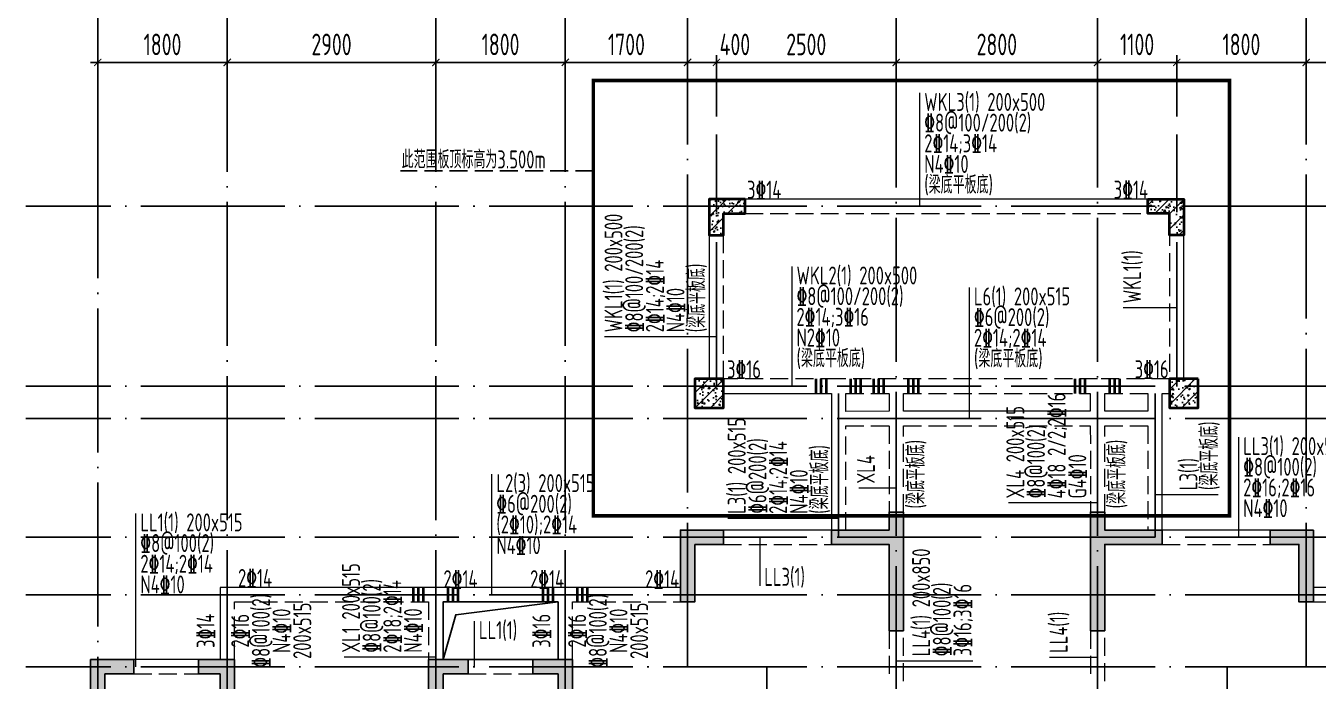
# Model space of a CAD drawing. Extents: x -461650 to 361314, y 245336 to 769729.
# Drawn here: x 103474 to 121440, y 645921 to 655029 of the extents above; entities that cross this region are included whole.
import ezdxf
from ezdxf.enums import TextEntityAlignment as Align

# ---------------------------------------------------------------- set-up
doc = ezdxf.new("R2010")
doc.units = 0
doc.header["$LTSCALE"] = 1000
doc.linetypes.add('DASH', pattern=[0.35, 0.25, -0.1])
doc.linetypes.add('DOTE', pattern=[2.42, 2, -0.2, 0.02, -0.2])
doc.layers.get('0').update_dxf_attribs({"linetype": 'CONTINUOUS'})
doc.layers.get('DEFPOINTS').update_dxf_attribs({"linetype": 'CONTINUOUS'})
for name, color, linetype in [('A-AXIS', 1, 'CONTINUOUS'), ('A-DOTE', 10, 'DOTE'), ('S-D洞口', 4, 'CONTINUOUS'), ('S-L主梁线', 4, 'DASH'), ('S-L梁编号', 6, 'CONTINUOUS'), ('S-L梁配筋', 7, 'CONTINUOUS'), ('S-Q墙填充', 252, 'CONTINUOUS'), ('S-Q墙实线', 6, 'CONTINUOUS'), ('S-Y一般标注', 3, 'CONTINUOUS'), ('S-Z柱填充', 252, 'CONTINUOUS'), ('S-Z柱实线', 6, 'CONTINUOUS'), ('S-引出线', 40, 'CONTINUOUS'), ('TEXT', 2, 'CONTINUOUS')]:
    doc.layers.add(name, color=color, linetype=linetype)
doc.layers.add('梁附加箍筋', color=1, linetype='CONTINUOUS', lineweight=35)
doc.styles.add('TSSD_DIMENSION', font='Tssdeng.shx', dxfattribs={"width": 0.7, "bigfont": 'tssdchn.shx'})
doc.styles.add('TSSD_REIN', font='tssdeng.shx', dxfattribs={"width": 0.7, "height": 300, "bigfont": 'tssdchn.shx'})
doc.dimstyles.new('TSSD_100_100', dxfattribs={"dimtxt": 300, "dimasz": 100, "dimexe": 100, "dimexo": 250, "dimgap": 100, "dimtad": 1, "dimdec": 0, "dimzin": 0, "dimdsep": 46, "dimtxsty": 'TSSD_DIMENSION', "dimblk": 'ARCHTICK', "dimcen": 0, "dimdle": 100, "dimclrt": 7, "dimadec": 0, "dimazin": 0, "dimtfac": 1, "dimtdec": 0, "dimtix": 1, "dimtmove": 2, "dimatfit": 3, "dimldrblk": 'ARCHTICK', "dimfxl": 0, "dimtolj": 1, "dimtzin": 0, "dimarcsym": 0})
pattern_1 = [(50, (46738.58, -83346.06), (215.17805, -18.82564), [22.5, -247.5]), (355, (46738.58, -83346.06), (-41.6254, 225.65764), [18, -198]), (100.4514, (46756.5, -83347.63), (173.55281, 206.83186), [19.12206, -210.34263]), (46.1842, (46738.58, -83286.06), (320.1723, -49.6557), [33.75, -371.25]), (96.6356, (46765.26, -83290.2), (280.3988, 292.23536), [28.6831, -315.5139]), (351.1842, (46738.58, -83286.06), (280.3986, 292.2356), [27, -297]), (21, (46768.58, -83301.06), (179.07212, -120.78567), [22.5, -247.5]), (326, (46768.58, -83301.06), (72.9946, 217.545), [18, -198]), (71.4514, (46783.5, -83311.13), (252.0668, 96.75915), [19.12206, -210.34263]), (37.5, (46738.58, -83346.06), (3.647957, 99.868156), [0, -195.6, 0, -201, 0, -198.75]), (7.5, (46738.58, -83346.06), (78.92086, 118.32351), [0, -114.6, 0, -191.1, 0, -75.75]), (327.5, (46671.68, -83346.06), (160.14673, -6.76646), [0, -75, 0, -234, 0, -310.5]), (317.5, (46641.68, -83346.06), (174.95585, 30.0315), [0, -97.5, 0, -155.4, 0, -220.5]), (45, (46738.58, -83346.06), (-106.06602, 106.06602), [])]

# ---------------------------------------------------------------- blocks, each defined once
blk = doc.blocks.new('_ArchTick')
at = {"color": 0, "linetype": 'ByBlock', "const_width": 0.15}
blk.add_lwpolyline([(-0.5, -0.5), (0.5, 0.5)], dxfattribs=at)
blk = doc.blocks.new('*D1621')
at = {"layer": 'DEFPOINTS', "color": 0}
for p in [(6400, 22100), (4600, 21100), (6400, 21100)]:
    blk.add_point(p, dxfattribs=at)
at = {"layer": 'S-Y一般标注', "color": 0, "lineweight": -2}
for p, q in [((4500, 22100), (6500, 22100)), ((4600, 21350), (4600, 22200)), ((6400, 21350), (6400, 22200))]:
    blk.add_line(p, q, dxfattribs=at)
at = {"layer": 'S-Y一般标注', "color": 0, "lineweight": -2, "xscale": 100, "yscale": 100, "zscale": 100, "rotation": 180}
blk.add_blockref('_ArchTick', (4600, 22100), dxfattribs=at)
at = {"layer": 'S-Y一般标注', "color": 0, "lineweight": -2, "xscale": 100, "yscale": 100, "zscale": 100}
blk.add_blockref('_ArchTick', (6400, 22100), dxfattribs=at)
at = {"layer": 'S-Y一般标注', "color": 7, "insert": (5500, 22350), "char_height": 300, "attachment_point": 5, "style": 'TSSD_DIMENSION'}
blk.add_mtext('\\A1;1800', dxfattribs=at)
blk = doc.blocks.new('*D1622')
at = {"layer": 'DEFPOINTS', "color": 0}
for p in [(9300, 22100), (6400, 21100), (9300, 21100)]:
    blk.add_point(p, dxfattribs=at)
at = {"layer": 'S-Y一般标注', "color": 0, "lineweight": -2}
for p, q in [((6300, 22100), (9400, 22100)), ((6400, 21350), (6400, 22200)), ((9300, 21350), (9300, 22200))]:
    blk.add_line(p, q, dxfattribs=at)
at = {"layer": 'S-Y一般标注', "color": 0, "lineweight": -2, "xscale": 100, "yscale": 100, "zscale": 100, "rotation": 180}
blk.add_blockref('_ArchTick', (6400, 22100), dxfattribs=at)
at = {"layer": 'S-Y一般标注', "color": 0, "lineweight": -2, "xscale": 100, "yscale": 100, "zscale": 100}
blk.add_blockref('_ArchTick', (9300, 22100), dxfattribs=at)
at = {"layer": 'S-Y一般标注', "color": 7, "insert": (7850, 22350), "char_height": 300, "attachment_point": 5, "style": 'TSSD_DIMENSION'}
blk.add_mtext('\\A1;2900', dxfattribs=at)
blk = doc.blocks.new('*D1623')
at = {"layer": 'DEFPOINTS', "color": 0}
for p in [(11100, 22100), (9300, 21100), (11100, 21100)]:
    blk.add_point(p, dxfattribs=at)
at = {"layer": 'S-Y一般标注', "color": 0, "lineweight": -2}
for p, q in [((9200, 22100), (11200, 22100)), ((9300, 21350), (9300, 22200)), ((11100, 21350), (11100, 22200))]:
    blk.add_line(p, q, dxfattribs=at)
at = {"layer": 'S-Y一般标注', "color": 0, "lineweight": -2, "xscale": 100, "yscale": 100, "zscale": 100, "rotation": 180}
blk.add_blockref('_ArchTick', (9300, 22100), dxfattribs=at)
at = {"layer": 'S-Y一般标注', "color": 0, "lineweight": -2, "xscale": 100, "yscale": 100, "zscale": 100}
blk.add_blockref('_ArchTick', (11100, 22100), dxfattribs=at)
at = {"layer": 'S-Y一般标注', "color": 7, "insert": (10200, 22350), "char_height": 300, "attachment_point": 5, "style": 'TSSD_DIMENSION'}
blk.add_mtext('\\A1;1800', dxfattribs=at)
blk = doc.blocks.new('*D1624')
at = {"layer": 'DEFPOINTS', "color": 0}
for p in [(12800, 22100), (11100, 21100), (12800, 21100)]:
    blk.add_point(p, dxfattribs=at)
at = {"layer": 'S-Y一般标注', "color": 0, "lineweight": -2}
for p, q in [((11000, 22100), (12900, 22100)), ((11100, 21350), (11100, 22200)), ((12800, 21350), (12800, 22200))]:
    blk.add_line(p, q, dxfattribs=at)
at = {"layer": 'S-Y一般标注', "color": 0, "lineweight": -2, "xscale": 100, "yscale": 100, "zscale": 100, "rotation": 180}
blk.add_blockref('_ArchTick', (11100, 22100), dxfattribs=at)
at = {"layer": 'S-Y一般标注', "color": 0, "lineweight": -2, "xscale": 100, "yscale": 100, "zscale": 100}
blk.add_blockref('_ArchTick', (12800, 22100), dxfattribs=at)
at = {"layer": 'S-Y一般标注', "color": 7, "insert": (11950, 22350), "char_height": 300, "attachment_point": 5, "style": 'TSSD_DIMENSION'}
blk.add_mtext('\\A1;1700', dxfattribs=at)
blk = doc.blocks.new('*D1625')
at = {"layer": 'DEFPOINTS', "color": 0}
for p in [(13200, 22100), (12800, 21100), (13200, 21100)]:
    blk.add_point(p, dxfattribs=at)
at = {"layer": 'S-Y一般标注', "color": 0, "lineweight": -2}
for p, q in [((12700, 22100), (13300, 22100)), ((12800, 21350), (12800, 22200)), ((13200, 21350), (13200, 22200))]:
    blk.add_line(p, q, dxfattribs=at)
at = {"layer": 'S-Y一般标注', "color": 0, "lineweight": -2, "xscale": 100, "yscale": 100, "zscale": 100, "rotation": 180}
blk.add_blockref('_ArchTick', (12800, 22100), dxfattribs=at)
at = {"layer": 'S-Y一般标注', "color": 0, "lineweight": -2, "xscale": 100, "yscale": 100, "zscale": 100}
blk.add_blockref('_ArchTick', (13200, 22100), dxfattribs=at)
at = {"layer": 'S-Y一般标注', "color": 7, "insert": (13458, 22350), "char_height": 300, "attachment_point": 5, "style": 'TSSD_DIMENSION'}
blk.add_mtext('\\A1;400', dxfattribs=at)
blk = doc.blocks.new('*D1626')
at = {"layer": 'DEFPOINTS', "color": 0}
for p in [(18500, 22100), (15700, 21100), (18500, 21100)]:
    blk.add_point(p, dxfattribs=at)
at = {"layer": 'S-Y一般标注', "color": 0, "lineweight": -2}
for p, q in [((15600, 22100), (18600, 22100)), ((15700, 21350), (15700, 22200)), ((18500, 21350), (18500, 22200))]:
    blk.add_line(p, q, dxfattribs=at)
at = {"layer": 'S-Y一般标注', "color": 0, "lineweight": -2, "xscale": 100, "yscale": 100, "zscale": 100, "rotation": 180}
blk.add_blockref('_ArchTick', (15700, 22100), dxfattribs=at)
at = {"layer": 'S-Y一般标注', "color": 0, "lineweight": -2, "xscale": 100, "yscale": 100, "zscale": 100}
blk.add_blockref('_ArchTick', (18500, 22100), dxfattribs=at)
at = {"layer": 'S-Y一般标注', "color": 7, "insert": (17100, 22350), "char_height": 300, "attachment_point": 5, "style": 'TSSD_DIMENSION'}
blk.add_mtext('\\A1;2800', dxfattribs=at)
blk = doc.blocks.new('*D1627')
at = {"layer": 'DEFPOINTS', "color": 0}
for p in [(19600, 22100), (18500, 21100), (19600, 21100)]:
    blk.add_point(p, dxfattribs=at)
at = {"layer": 'S-Y一般标注', "color": 0, "lineweight": -2}
for p, q in [((18400, 22100), (19700, 22100)), ((18500, 21350), (18500, 22200)), ((19600, 21350), (19600, 22200))]:
    blk.add_line(p, q, dxfattribs=at)
at = {"layer": 'S-Y一般标注', "color": 0, "lineweight": -2, "xscale": 100, "yscale": 100, "zscale": 100, "rotation": 180}
blk.add_blockref('_ArchTick', (18500, 22100), dxfattribs=at)
at = {"layer": 'S-Y一般标注', "color": 0, "lineweight": -2, "xscale": 100, "yscale": 100, "zscale": 100}
blk.add_blockref('_ArchTick', (19600, 22100), dxfattribs=at)
at = {"layer": 'S-Y一般标注', "color": 7, "insert": (19050, 22350), "char_height": 300, "attachment_point": 5, "style": 'TSSD_DIMENSION'}
blk.add_mtext('\\A1;1100', dxfattribs=at)
blk = doc.blocks.new('*D1628')
at = {"layer": 'DEFPOINTS', "color": 0}
for p in [(23100, 22100), (21400, 21100), (23100, 21100)]:
    blk.add_point(p, dxfattribs=at)
at = {"layer": 'S-Y一般标注', "color": 0, "lineweight": -2}
for p, q in [((21300, 22100), (23200, 22100)), ((21400, 21350), (21400, 22200)), ((23100, 21350), (23100, 22200))]:
    blk.add_line(p, q, dxfattribs=at)
at = {"layer": 'S-Y一般标注', "color": 0, "lineweight": -2, "xscale": 100, "yscale": 100, "zscale": 100, "rotation": 180}
blk.add_blockref('_ArchTick', (21400, 22100), dxfattribs=at)
at = {"layer": 'S-Y一般标注', "color": 0, "lineweight": -2, "xscale": 100, "yscale": 100, "zscale": 100}
blk.add_blockref('_ArchTick', (23100, 22100), dxfattribs=at)
at = {"layer": 'S-Y一般标注', "color": 7, "insert": (22250, 22350), "char_height": 300, "attachment_point": 5, "style": 'TSSD_DIMENSION'}
blk.add_mtext('\\A1;1700', dxfattribs=at)
blk = doc.blocks.new('*D1643')
at = {"layer": 'DEFPOINTS', "color": 0}
for p in [(54600, 22900), (4600, 21100), (54600, 21100)]:
    blk.add_point(p, dxfattribs=at)
at = {"layer": 'S-Y一般标注', "color": 0, "lineweight": -2}
for p, q in [((4600, 21350), (4600, 23000)), ((54600, 21350), (54600, 23000)), ((4500, 22900), (54700, 22900))]:
    blk.add_line(p, q, dxfattribs=at)
at = {"layer": 'S-Y一般标注', "color": 0, "lineweight": -2, "xscale": 100, "yscale": 100, "zscale": 100, "rotation": 180}
blk.add_blockref('_ArchTick', (4600, 22900), dxfattribs=at)
at = {"layer": 'S-Y一般标注', "color": 0, "lineweight": -2, "xscale": 100, "yscale": 100, "zscale": 100}
blk.add_blockref('_ArchTick', (54600, 22900), dxfattribs=at)
at = {"layer": 'S-Y一般标注', "color": 7, "insert": (29600, 23150), "char_height": 300, "attachment_point": 5, "style": 'TSSD_DIMENSION'}
blk.add_mtext('\\A1;50000', dxfattribs=at)
blk = doc.blocks.new('*D1656')
at = {"layer": 'DEFPOINTS', "color": 0}
for p in [(15700, 22100), (13200, 21100), (15700, 21100)]:
    blk.add_point(p, dxfattribs=at)
at = {"layer": 'S-Y一般标注', "color": 0, "lineweight": -2}
for p, q in [((13100, 22100), (15800, 22100)), ((13200, 21350), (13200, 22200)), ((15700, 21350), (15700, 22200))]:
    blk.add_line(p, q, dxfattribs=at)
at = {"layer": 'S-Y一般标注', "color": 0, "lineweight": -2, "xscale": 100, "yscale": 100, "zscale": 100, "rotation": 180}
blk.add_blockref('_ArchTick', (13200, 22100), dxfattribs=at)
at = {"layer": 'S-Y一般标注', "color": 0, "lineweight": -2, "xscale": 100, "yscale": 100, "zscale": 100}
blk.add_blockref('_ArchTick', (15700, 22100), dxfattribs=at)
at = {"layer": 'S-Y一般标注', "color": 7, "insert": (14450, 22350), "char_height": 300, "attachment_point": 5, "style": 'TSSD_DIMENSION'}
blk.add_mtext('\\A1;2500', dxfattribs=at)
blk = doc.blocks.new('*D1657')
at = {"layer": 'DEFPOINTS', "color": 0}
for p in [(21400, 22100), (19600, 21100), (21400, 21100)]:
    blk.add_point(p, dxfattribs=at)
at = {"layer": 'S-Y一般标注', "color": 0, "lineweight": -2}
for p, q in [((19500, 22100), (21500, 22100)), ((19600, 21350), (19600, 22200)), ((21400, 21350), (21400, 22200))]:
    blk.add_line(p, q, dxfattribs=at)
at = {"layer": 'S-Y一般标注', "color": 0, "lineweight": -2, "xscale": 100, "yscale": 100, "zscale": 100, "rotation": 180}
blk.add_blockref('_ArchTick', (19600, 22100), dxfattribs=at)
at = {"layer": 'S-Y一般标注', "color": 0, "lineweight": -2, "xscale": 100, "yscale": 100, "zscale": 100}
blk.add_blockref('_ArchTick', (21400, 22100), dxfattribs=at)
at = {"layer": 'S-Y一般标注', "color": 7, "insert": (20500, 22350), "char_height": 300, "attachment_point": 5, "style": 'TSSD_DIMENSION'}
blk.add_mtext('\\A1;1800', dxfattribs=at)
blk = doc.blocks.new('20210807.15313138')
at = {"layer": 'S-Q墙填充'}
h = blk.add_hatch(color=252, dxfattribs=at)
h.dxf.hatch_style = 1
h.paths.add_polyline_path([(72216, 67840), (72216, 68190), (72016, 68190), (72016, 67940), (71216, 67940), (71216, 67740), (72016, 67740), (72016, 66540), (72216, 66540)])
h = blk.add_hatch(color=252, dxfattribs=at)
h.dxf.hatch_style = 1
h.paths.add_polyline_path([(74816, 67840), (74816, 66540), (75016, 66540), (75016, 67740), (75815, 67740), (75815, 67940), (75016, 67940), (75016, 68190), (74816, 68190)])
h = blk.add_hatch(color=252, dxfattribs=at)
h.dxf.hatch_style = 1
h.paths.add_polyline_path([(69316, 67740), (69716, 67740), (69716, 67940), (69116, 67940), (69116, 66940), (69316, 66940)])
h = blk.add_hatch(color=252, dxfattribs=at)
h.dxf.hatch_style = 1
h.paths.add_polyline_path([(77916, 67940), (77316, 67940), (77316, 67740), (77716, 67740), (77716, 66940), (77916, 66940)])
h = blk.add_hatch(color=252, dxfattribs=at)
h.dxf.hatch_style = 1
h.paths.add_polyline_path([(61116, 65940), (61516, 65940), (61516, 66140), (60916, 66140), (60916, 63140), (61816, 63140), (61816, 63340), (61116, 63340)])
h = blk.add_hatch(color=252, dxfattribs=at)
h.dxf.hatch_style = 1
h.paths.add_polyline_path([(62416, 65940), (62716, 65940), (62716, 65290), (62916, 65290), (62916, 66140), (62416, 66140)])
h = blk.add_hatch(color=252, dxfattribs=at)
h.dxf.hatch_style = 1
h.paths.add_polyline_path([(65816, 65940), (66166, 65940), (66166, 66140), (65616, 66140), (65616, 63140), (65816, 63140)])
h = blk.add_hatch(color=252, dxfattribs=at)
h.dxf.hatch_style = 1
h.paths.add_polyline_path([(67616, 66140), (67066, 66140), (67066, 65940), (67416, 65940), (67416, 65140), (67616, 65140)])
at = {"layer": 'S-Z柱填充'}
h = blk.add_hatch(dxfattribs=at)
h.set_pattern_fill('ARMORED', color=256, scale=30, style=0)
h.set_pattern_definition(pattern_1)
h.paths.add_polyline_path([(70016, 72540), (69516, 72540), (69516, 72040), (69716, 72040), (69716, 72340), (70016, 72340)])
h = blk.add_hatch(dxfattribs=at)
h.set_pattern_fill('ARMORED', color=256, scale=30, style=0)
h.set_pattern_definition(pattern_1)
h.paths.add_polyline_path([(75616, 72540), (76116, 72540), (76116, 72040), (75916, 72040), (75916, 72340), (75616, 72340)])
h = blk.add_hatch(dxfattribs=at)
h.set_pattern_fill('ARMORED', color=256, scale=30, style=0)
h.set_pattern_definition([(50, (-310092.94, 38050.78), (215.178055, -18.82564), [22.5, -247.5]), (355, (-310092.94, 38050.78), (-41.6254, 225.65764), [18, -198]), (100.4514, (-310075.01, 38049.2), (173.55281, 206.83186), [19.12206, -210.34263]), (46.1842, (-310092.94, 38110.78), (320.17231, -49.6557), [33.75, -371.25]), (96.6356, (-310066.26, 38106.64), (280.3988, 292.23536), [28.6831, -315.5139]), (351.1842, (-310092.94, 38110.78), (280.39858, 292.23558), [27, -297]), (21, (-310062.94, 38095.78), (179.072116, -120.78567), [22.5, -247.5]), (326, (-310062.94, 38095.78), (72.9946, 217.54501), [18, -198]), (71.4514, (-310048.02, 38085.71), (252.06679, 96.75915), [19.12206, -210.34263]), (37.5, (-310092.945, 38050.78), (3.647957, 99.868156), [0, -195.6, 0, -201, 0, -198.75]), (7.5, (-310092.94, 38050.78), (78.92086, 118.323514), [0, -114.6, 0, -191.1, 0, -75.75]), (327.5, (-310159.845, 38050.78), (160.146731, -6.766462), [0, -75, 0, -234, 0, -310.5]), (317.5, (-310189.84, 38050.78), (174.95585, 30.031495), [0, -97.5, 0, -155.4, 0, -220.5]), (45, (-310092.94, 38050.78), (-106.06602, 106.06602), [])])
h.paths.add_polyline_path([(69716, 70040), (69316, 70040), (69316, 69640), (69716, 69640)])
h = blk.add_hatch(dxfattribs=at)
h.set_pattern_fill('ARMORED', color=256, scale=30, style=0)
h.set_pattern_definition([(50, (-309692.94, 38050.78), (215.178055, -18.82564), [22.5, -247.5]), (355, (-309692.94, 38050.78), (-41.6254, 225.65764), [18, -198]), (100.4514, (-309675.01, 38049.21), (173.55281, 206.83186), [19.12206, -210.34263]), (46.1842, (-309692.94, 38110.78), (320.17231, -49.6557), [33.75, -371.25]), (96.6356, (-309666.26, 38106.64), (280.3988, 292.23536), [28.6831, -315.5139]), (351.1842, (-309692.94, 38110.78), (280.39858, 292.23558), [27, -297]), (21, (-309662.94, 38095.78), (179.072116, -120.78567), [22.5, -247.5]), (326, (-309662.94, 38095.78), (72.9946, 217.54501), [18, -198]), (71.4514, (-309648.02, 38085.71), (252.06679, 96.75915), [19.12206, -210.34263]), (37.5, (-309692.945, 38050.78), (3.647957, 99.868156), [0, -195.6, 0, -201, 0, -198.75]), (7.5, (-309692.94, 38050.78), (78.92086, 118.323514), [0, -114.6, 0, -191.1, 0, -75.75]), (327.5, (-309759.845, 38050.78), (160.146731, -6.766462), [0, -75, 0, -234, 0, -310.5]), (317.5, (-309789.84, 38050.78), (174.95585, 30.031495), [0, -97.5, 0, -155.4, 0, -220.5]), (45, (-309692.94, 38050.78), (-106.06602, 106.06602), [])])
h.paths.add_polyline_path([(76316, 70040), (75916, 70040), (75916, 69640), (76316, 69640)])
at = {"layer": 'S-D洞口', "color": 5}
blk.add_lwpolyline([(65816, 66140), (67416, 66140), (67416, 66940), (65816, 66940), (65816, 66140), (65993, 66762), (67416, 66940)], dxfattribs=at)
at = {"layer": 'S-L主梁线', "linetype": 'ByBlock', "lineweight": 18}
for p, q in [((75716, 72540), (70016, 72540)), ((76116, 70040), (76116, 72140)), ((69516, 72040), (69516, 70040)), ((69716, 69840), (71215, 69840)), ((71215, 69840), (71216, 67940)), ((75815, 67940), (75815, 69840)), ((72016, 69590), (71415, 69589)), ((74815, 69590), (72216, 69590)), ((75615, 69590), (75015, 69590)), ((75816, 69590), (75815, 69590)), ((71216, 67940), (69716, 67940)), ((77316, 67940), (75815, 67940)), ((62716, 67140), (62716, 66140)), ((65716, 67140), (62716, 67140)), ((67516, 67140), (65716, 67140)), ((69116, 67140), (67516, 67140)), ((79516, 67140), (77916, 67140)), ((65816, 66940), (67416, 66940)), ((65816, 66140), (65816, 66940)), ((67416, 66940), (67416, 66140)), ((62416, 66140), (61516, 66140)), ((67066, 66140), (66166, 66140))]:
    blk.add_line(p, q, dxfattribs=at)
at = {"layer": 'S-L主梁线', "linetype": 'DASH', "lineweight": 18}
for p, q in [((70016, 72340), (75716, 72340)), ((75916, 72140), (75916, 70040)), ((69716, 70040), (69716, 72040)), ((71315, 70040), (69716, 70040)), ((72116, 70040), (71315, 70040)), ((74915, 70040), (72116, 70040)), ((75916, 70040), (74915, 70040)), ((71415, 69589), (71415, 69840)), ((71415, 69840), (72016, 69840)), ((72016, 69840), (72016, 69590)), ((72216, 69590), (72216, 69840)), ((72216, 69840), (74815, 69840)), ((74815, 69840), (74815, 69590)), ((75015, 69590), (75015, 69840)), ((75015, 69840), (75615, 69840)), ((75615, 69840), (75615, 69590)), ((75815, 69840), (75916, 69840)), ((71415, 69389), (72016, 69390)), ((71416, 67940), (71415, 69389)), ((72016, 69390), (72016, 68190)), ((72216, 68190), (72216, 69390)), ((72216, 69390), (74815, 69390)), ((74815, 69390), (74816, 68190)), ((75015, 69390), (75616, 69390)), ((75016, 68190), (75015, 69390)), ((75615, 69390), (75615, 67940)), ((69716, 67740), (71216, 67740)), ((75815, 67740), (77316, 67740)), ((62916, 66940), (65616, 66940)), ((62916, 66140), (62916, 66940)), ((65616, 66940), (65616, 66140)), ((67616, 66940), (69116, 66940)), ((67616, 66140), (67616, 66940)), ((77916, 66940), (79416, 66940)), ((72016, 66540), (72016, 65840)), ((72216, 65840), (72216, 66540)), ((74816, 66540), (74816, 65840)), ((75016, 65840), (75016, 66540)), ((61516, 65940), (62416, 65940)), ((66166, 65940), (67066, 65940))]:
    blk.add_line(p, q, dxfattribs=at)
at = {"layer": 'S-Q墙实线'}
blk.add_lwpolyline([(72216, 67840), (72216, 68190), (72016, 68190), (72016, 67940), (71216, 67940), (71216, 67740), (72016, 67740), (72016, 66540), (72216, 66540), (72216, 67840)], dxfattribs=at)
for points in [[(74816, 67840), (74816, 66540), (75016, 66540), (75016, 67740), (75815, 67740), (75815, 67940), (75016, 67940), (75016, 68190), (74816, 68190)], [(69316, 67740), (69716, 67740), (69716, 67940), (69116, 67940), (69116, 66940), (69316, 66940)], [(77916, 67940), (77316, 67940), (77316, 67740), (77716, 67740), (77716, 66940), (77916, 66940)], [(61116, 65940), (61516, 65940), (61516, 66140), (60916, 66140), (60916, 63140), (61816, 63140), (61816, 63340), (61116, 63340)], [(62416, 65940), (62716, 65940), (62716, 65290), (62916, 65290), (62916, 66140), (62416, 66140)], [(65816, 65940), (66166, 65940), (66166, 66140), (65616, 66140), (65616, 63140), (65816, 63140)], [(67616, 66140), (67066, 66140), (67066, 65940), (67416, 65940), (67416, 65140), (67616, 65140)]]:
    blk.add_lwpolyline(points, close=True, dxfattribs=at)
at = {"layer": 'S-Z柱实线', "lineweight": 35}
for points in [[(70016, 72540), (69516, 72540), (69516, 72040), (69716, 72040), (69716, 72340), (70016, 72340), (70016, 72540)], [(75616, 72540), (76116, 72540), (76116, 72040), (75916, 72040), (75916, 72340), (75616, 72340), (75616, 72540)]]:
    blk.add_lwpolyline(points, dxfattribs=at)
for points in [[(69716, 70040), (69316, 70040), (69316, 69640), (69716, 69640)], [(76316, 70040), (75916, 70040), (75916, 69640), (76316, 69640)]]:
    blk.add_lwpolyline(points, close=True, dxfattribs=at)
blk = doc.blocks.new('20210726.16350016')
at = {"layer": 'A-AXIS'}
for p, q in [((4600, 21100), (4600, 23900)), ((6400, 21100), (6400, 23900)), ((9300, 21100), (9300, 23900)), ((11100, 21100), (11100, 23900)), ((12800, 21100), (12800, 23900)), ((15700, 21100), (15700, 23900)), ((18500, 21100), (18500, 23900)), ((21400, 21100), (21400, 23900))]:
    blk.add_line(p, q, dxfattribs=at)
at = {"layer": 'A-DOTE'}
for p, q in [((4600, 21100), (4600, 3600)), ((6400, 10900), (6400, 21100)), ((9300, 10900), (9300, 21100)), ((11100, 10900), (11100, 21100)), ((12800, 13700), (12800, 21100)), ((13200, 17600), (13200, 21100)), ((15700, 13100.3), (15700, 21100)), ((18500, 13100.3), (18500, 21100)), ((19600, 17600), (19600, 21100)), ((21400, 13700), (21400, 21100)), ((55600, 20100), (3600, 20100)), ((55600, 17600), (3600, 17600)), ((14900, 15500), (14900, 17600)), ((19300, 15500), (19300, 17600)), ((55600, 17150), (3600, 17150)), ((55600, 15500), (3600, 15500)), ((55600, 14700), (3600, 14700)), ((55600, 13700), (3600, 13700)), ((13900.2, 13700), (13900, 3600)), ((20299.8, 13700), (20300, 3600))]:
    blk.add_line(p, q, dxfattribs=at)
at = {"layer": 'S-Y一般标注'}
for base, p1, p2, picture, middle in [((54600, 22900), (4600, 21100), (54600, 21100), '*D1643', (29600, 23150)), ((6400, 22100), (4600, 21100), (6400, 21100), '*D1621', (5500, 22350)), ((9300, 22100), (6400, 21100), (9300, 21100), '*D1622', (7850, 22350)), ((11100, 22100), (9300, 21100), (11100, 21100), '*D1623', (10200, 22350)), ((12800, 22100), (11100, 21100), (12800, 21100), '*D1624', (11950, 22350)), ((15700, 22100), (13200, 21100), (15700, 21100), '*D1656', (14450, 22350)), ((18500, 22100), (15700, 21100), (18500, 21100), '*D1626', (17100, 22350)), ((19600, 22100), (18500, 21100), (19600, 21100), '*D1627', (19050, 22350)), ((21400, 22100), (19600, 21100), (21400, 21100), '*D1657', (20500, 22350)), ((23100, 22100), (21400, 21100), (23100, 21100), '*D1628', (22250, 22350))]:
    dim = blk.add_linear_dim(base=base, p1=p1, p2=p2, dimstyle='TSSD_100_100', dxfattribs=at)
    dim.commit()
    dim.dimension.update_dxf_attribs({"geometry": picture, "text_midpoint": middle})
dim = blk.add_linear_dim(base=(13200, 22100), p1=(12800, 21100), p2=(13200, 21100), dimstyle='TSSD_100_100', dxfattribs=at)
dim.commit()
dim.dimension.update_dxf_attribs({"geometry": '*D1625', "text_midpoint": (13458.1, 22350), "dimtype": 160})

msp = doc.modelspace()

# ---------------------------------------------------------------- linework, layer by layer
at = {"layer": 'S-L梁编号', "lineweight": 18}
for p, q in [((115901.56, 652520.89), (115901.56, 654096.48)), ((114125.34, 650021.03), (114125.34, 651684.32)), ((116592, 649580.16), (116592, 651393.36)), ((119473.55, 651111.19), (118728.59, 651111.19)), ((113073.54, 650706.98), (111518.63, 650706.98)), ((120335.9, 647920.89), (120335.9, 649312.67)), ((109952.46, 647120.89), (109952.46, 648798.84)), ((115573.54, 648604.81), (115055.88, 648604.81)), ((119173.17, 648513.1), (120048.37, 648513.1)), ((105003.09, 646120.89), (105003.09, 648252.75)), ((118373.83, 648397.64), (117133.61, 648397.64)), ((114773.38, 648184.08), (113232.21, 648184.08)), ((113676.95, 647920.89), (113676.95, 647245.52)), ((109710.23, 646120.89), (109710.23, 646755.4)), ((109173.55, 646253.77), (107897.65, 646253.77)), ((115573.54, 646203.85), (116640.04, 646203.85)), ((118373.55, 646249.95), (117706.22, 646249.95))]:
    msp.add_line(p, q, dxfattribs=at)
at = {"layer": 'S-引出线', "linetype": 'DASH', "const_width": 50}
msp.add_lwpolyline([(111363.6, 654268.25), (120207.58, 654268.25), (120207.58, 648218.2), (111363.6, 648218.2)], close=True, dxfattribs=at)
at = {"layer": 'S-引出线', "linetype": 'DASH'}
msp.add_lwpolyline([(111364.77, 653014.39), (111364.77, 653014.39), (108680.64, 653014.39)], dxfattribs=at)
at = {"layer": '梁附加箍筋', "lineweight": 35}
for p, q in [((114463.06, 649920.92), (114463.06, 650120.92)), ((114533.06, 649920.92), (114533.06, 650120.92)), ((114603.06, 649920.92), (114603.06, 650120.92)), ((114943.06, 649920.93), (114943.06, 650120.93)), ((115013.06, 649920.93), (115013.06, 650120.93)), ((115083.06, 649920.93), (115083.06, 650120.93)), ((115263.55, 649920.94), (115263.54, 650120.94)), ((115333.55, 649920.94), (115333.54, 650120.94)), ((115403.55, 649920.94), (115403.54, 650120.94)), ((115743.55, 649920.95), (115743.54, 650120.95)), ((115813.55, 649920.95), (115813.54, 650120.95)), ((115883.55, 649920.95), (115883.54, 650120.95)), ((118062.84, 649921), (118062.84, 650121)), ((118132.84, 649921), (118132.84, 650121)), ((118202.84, 649921), (118202.84, 650121)), ((118542.84, 649921.01), (118542.84, 650121.01)), ((118612.84, 649921.01), (118612.84, 650121.01)), ((118682.84, 649921.01), (118682.84, 650121.01)), ((108863.55, 647020.89), (108863.55, 647220.89)), ((108933.55, 647020.89), (108933.55, 647220.89)), ((109003.55, 647020.89), (109003.55, 647220.89)), ((109343.55, 647020.89), (109343.55, 647220.89)), ((109413.55, 647020.89), (109413.55, 647220.89)), ((109483.55, 647020.89), (109483.55, 647220.89)), ((110663.56, 647020.89), (110663.56, 647220.89)), ((110733.56, 647020.89), (110733.56, 647220.89)), ((110803.56, 647020.89), (110803.56, 647220.89)), ((111143.56, 647020.89), (111143.56, 647220.89)), ((111213.56, 647020.89), (111213.56, 647220.89)), ((111283.56, 647020.89), (111283.56, 647220.89))]:
    msp.add_line(p, q, dxfattribs=at)

# ---------------------------------------------------------------- block references
at = {"layer": 'A-DOTE'}
msp.add_blockref('20210726.16350016', (99873.55, 632420.84), dxfattribs=at)
at = {"layer": 'S-Q墙填充'}
msp.add_blockref('20210807.15313138', (43457.9, 580081.35), dxfattribs=at)

# ---------------------------------------------------------------- texts
at = {"layer": 'S-L梁编号', "color": 6, "style": 'TSSD_REIN', "width": 0.7}
for s, p in [('WKL3(1) 200x500', (115964.06, 653846.48)), ('WKL2(1) 200x500', (114187.84, 651434.32)), ('L6(1) 200x515', (116654.5, 651143.36)), ('LL3(1) 200x515', (120398.4, 649062.67)), ('L2(3) 200x515', (110014.96, 648548.84)), ('LL1(1) 200x515', (105065.59, 648002.75)), ('LL3(1)', (113739.45, 647245.52)), ('LL1(1)', (109772.73, 646505.4))]:
    msp.add_text(s, height=250, dxfattribs=at).set_placement(p)
for s, p in [('WKL1(1) 200x500', (111768.63, 650769.48)), ('WKL1(1)', (118978.59, 651173.69)), ('XL4 200x515', (117354.76, 648460.14)), ('L3(1) 200x515', (113482.21, 648246.58)), ('XL4', (115277.03, 648667.31)), ('L3(1)', (119760.87, 648575.6)), ('LL4(1) 200x850', (116045.81, 646266.35)), ('XL1 200x515', (108118.8, 646316.27)), ('LL4(1)', (117956.22, 646312.45))]:
    msp.add_text(s, height=250, rotation=90, dxfattribs=at).set_placement(p)
at = {"layer": 'S-L梁配筋', "color": 7, "style": 'TSSD_REIN', "width": 0.7}
for s, p in [('%%1328@100/200(2)', (115964.06, 653558.98)), ('2%%13214;3%%13214', (115964.06, 653271.48)), ('N4%%13210', (115964.06, 652983.98)), ('(梁底平板底)', (115964.06, 652696.48)), ('3%%13214', (113500, 652626.81)), ('%%1328@100/200(2)', (114187.84, 651146.82)), ('%%1326@200(2)', (116654.5, 650855.86)), ('N2%%13210', (114187.84, 650571.82)), ('2%%13214;2%%13214', (116654.5, 650568.36)), ('(梁底平板底)', (114187.84, 650284.32)), ('(梁底平板底)', (116654.5, 650280.86)), ('%%1328@100(2)', (120398.4, 648775.17)), ('2%%13216;2%%13216', (120398.4, 648487.67)), ('%%1326@200(2)', (110014.96, 648261.34)), ('N4%%13210', (120398.4, 648200.17)), ('(2%%13210);2%%13214', (110014.96, 647973.84)), ('%%1328@100(2)', (105065.59, 647715.25)), ('N4%%13210', (110014.96, 647686.34)), ('2%%13214;2%%13214', (105065.59, 647427.75)), ('N4%%13210', (105065.59, 647140.25)), ('2%%13214', (106423.56, 647230.09))]:
    msp.add_text(s, height=250, dxfattribs=at).set_placement(p)
msp.add_text('3%%13214', height=250, rotation=360, dxfattribs=at).set_placement((119074.7, 652628.34), align=Align.RIGHT)
for s, p in [('%%1328@100/200(2)', (112056.13, 650769.48)), ('2%%13214;2%%13214', (112343.63, 650769.48)), ('(梁底平板底)', (112918.63, 650769.48)), ('N4%%13210', (112631.13, 650769.48)), ('(梁底平板底)', (120048.37, 648575.6)), ('%%1328@100(2)', (117642.26, 648460.14)), ('%%1326@200(2)', (113769.71, 648246.58)), ('2%%13214;2%%13214', (114057.21, 648246.58)), ('(梁底平板底)', (114632.21, 648246.58)), ('(梁底平板底)', (115970.67, 648319.14)), ('(梁底平板底)', (118763.58, 648321.47)), ('G4%%13210', (118217.26, 648460.14)), ('N4%%13210', (114344.71, 648246.58)), ('%%1328@100(2)', (108406.3, 646316.27)), ('2%%13218;2%%13214', (108693.8, 646316.27)), ('%%1328@100(2)', (116333.31, 646266.35)), ('3%%13216;3%%13216', (116620.81, 646266.35)), ('N4%%13210', (108981.3, 646316.27))]:
    msp.add_text(s, height=250, rotation=90, dxfattribs=at).set_placement(p)
at = {"layer": 'S-L梁配筋', "color": 1, "style": 'TSSD_REIN', "width": 0.7}
for s, p in [('2%%13214;3%%13216', (114187.84, 650859.32)), ('3%%13216', (113222, 650131.39))]:
    msp.add_text(s, height=250, dxfattribs=at).set_placement(p)
msp.add_text('3%%13216', height=250, dxfattribs=at).set_placement((119361.48, 650131.52), align=Align.RIGHT)
msp.add_text('4%%13218 2/2;2%%13216', height=250, rotation=90, dxfattribs=at).set_placement((117929.76, 648460.14))
at = {"layer": 'S-L梁配筋', "color": 7, "style": 'TSSD_REIN', "width": 0.7}
for p in [(109752.94, 647213.55), (110956.48, 647213.55), (112555.77, 647213.55)]:
    msp.add_text('2%%13214', height=250, dxfattribs=at).set_placement(p, align=Align.RIGHT)
for s, p in [('%%1328@100(2)', (106940.77, 646620.89)), ('200x515', (107515.77, 646620.89)), ('%%1328@100(2)', (111625.45, 646620.89)), ('200x515', (112200.45, 646620.89)), ('3%%13214', (106172.25, 646620.89)), ('2%%13216', (106653.27, 646620.89)), ('N4%%13210', (107228.27, 646620.89)), ('3%%13216', (110840.78, 646620.89)), ('2%%13216', (111337.95, 646620.89)), ('N4%%13210', (111912.95, 646620.89))]:
    msp.add_text(s, height=250, rotation=90, dxfattribs=at).set_placement(p, align=Align.BOTTOM_CENTER)
at = {"layer": 'TEXT', "color": 3, "style": 'TSSD_REIN', "width": 0.7}
msp.add_text('此范围板顶标高为3.500m', height=250, rotation=360, dxfattribs=at).set_placement((108697.84, 653046.96))

doc.saveas('drawing.dxf')
